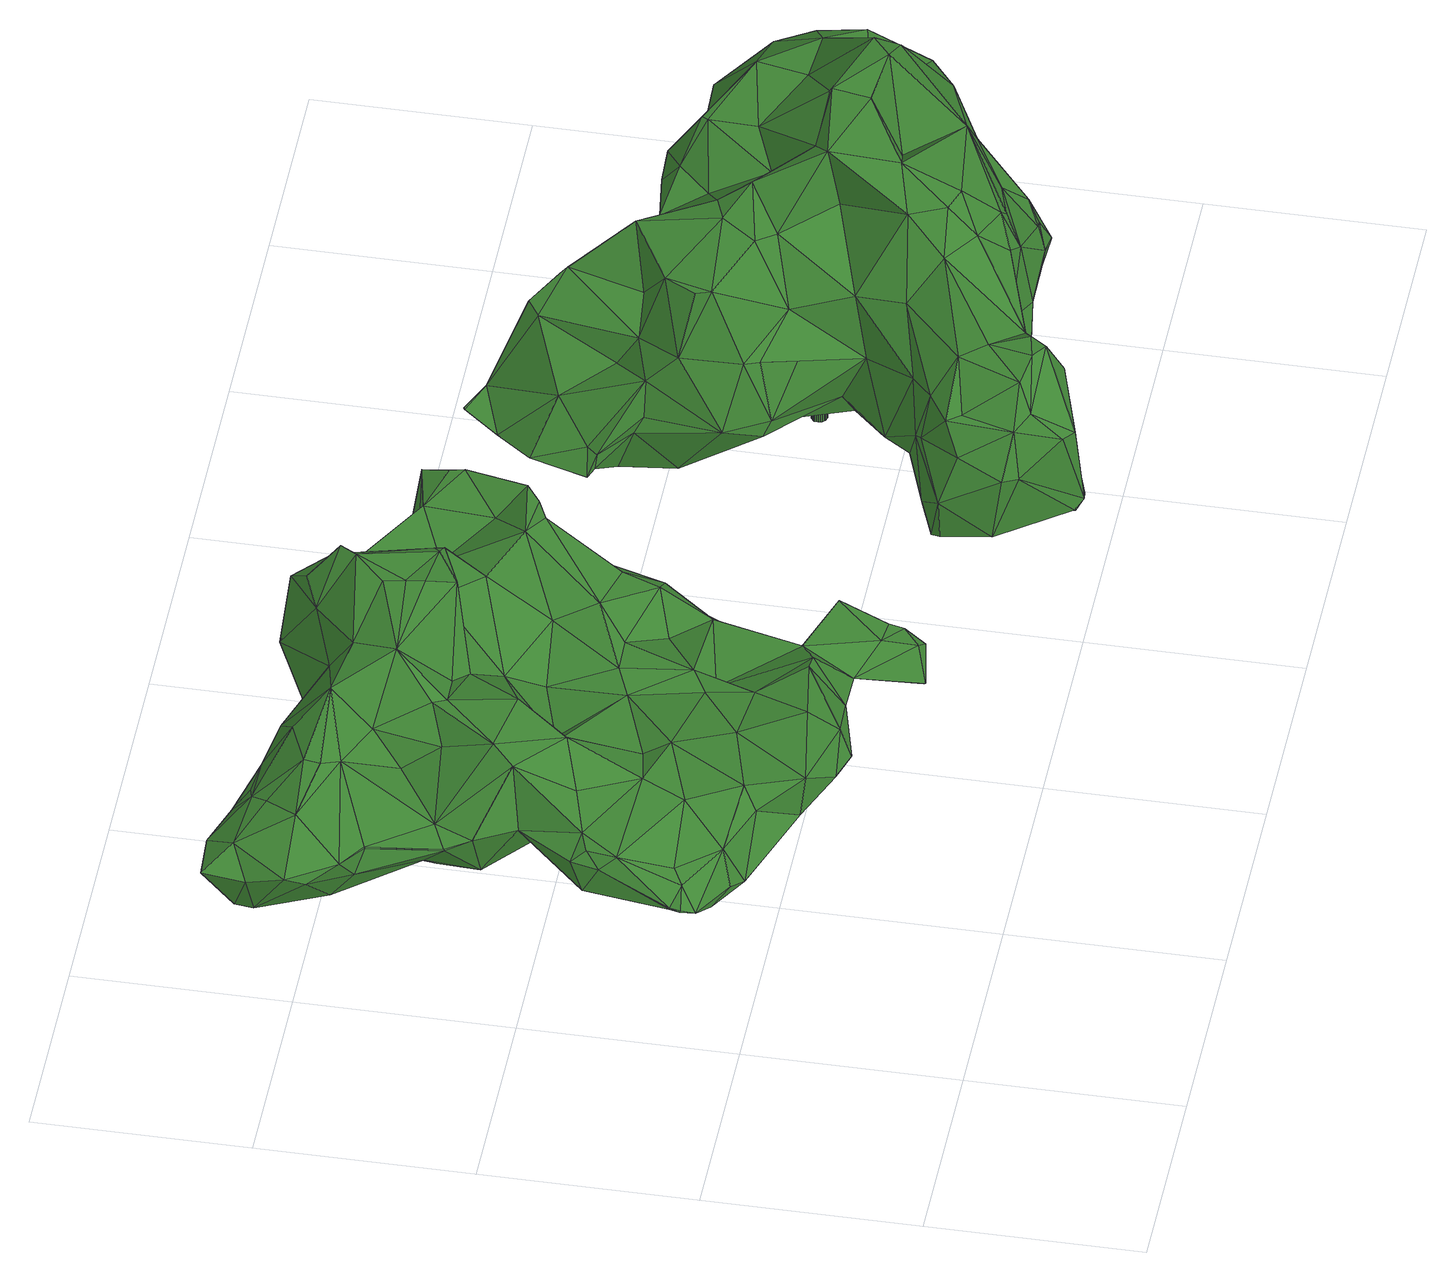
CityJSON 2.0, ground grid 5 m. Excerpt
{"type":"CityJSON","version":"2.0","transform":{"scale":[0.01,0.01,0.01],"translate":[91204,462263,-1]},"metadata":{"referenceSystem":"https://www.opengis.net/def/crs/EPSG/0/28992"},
"CityObjects":{
"tree1":{"type":"SolitaryVegetationObject","attributes":{"gtid":291,"crown_width_m":12.97,"crown_median_z":1.96,"trunk_H_m":2.54,"trunk_DBH_m":0.322,"trunk_radius_m":0.161,"trunk_base_height_m":-0.58,"original_gtid":"296"},"geometry":[{"type":"Solid","lod":"3","boundaries":[[[[0,1,2]],[[3,4,5]],[[5,4,6]],[[7,8,9]],[[10,11,12]],[[4,13,14]],[[6,4,14]],[[15,16,17]],[[18,7,19]],[[20,21,22]],[[23,24,25]],[[26,27,28]],[[7,9,19]],[[29,30,31]],[[32,0,33]],[[34,35,36]],[[37,1,0]],[[38,39,40]],[[41,42,43]],[[44,45,46]],[[5,47,48]],[[49,34,50]],[[51,52,53]],[[19,54,18]],[[38,40,55]],[[56,57,58]],[[37,0,32]],[[59,16,15]],[[26,60,12]],[[61,60,62]],[[35,63,64]],[[48,47,65]],[[66,26,67]],[[26,28,67]],[[3,5,48]],[[68,69,70]],[[71,72,22]],[[73,65,47]],[[3,55,4]],[[66,48,65]],[[66,43,62]],[[5,6,47]],[[74,75,76]],[[77,75,74]],[[47,6,73]],[[78,79,80]],[[55,40,4]],[[81,82,83]],[[84,85,86]],[[58,87,2]],[[88,89,90]],[[91,92,93]],[[2,94,0]],[[33,0,94]],[[95,37,96]],[[48,55,3]],[[97,98,99]],[[4,40,100]],[[31,101,91]],[[31,91,102]],[[60,61,12]],[[11,26,12]],[[103,99,104]],[[15,54,19]],[[105,106,80]],[[105,107,106]],[[108,78,56]],[[78,80,109]],[[51,110,111]],[[112,51,111]],[[106,107,113]],[[114,115,32]],[[33,114,32]],[[15,17,116]],[[28,27,117]],[[118,99,98]],[[119,120,121]],[[81,122,123]],[[83,122,81]],[[124,125,126]],[[62,60,66]],[[43,127,41]],[[128,129,130]],[[95,131,123]],[[81,123,131]],[[105,80,121]],[[26,66,60]],[[132,133,134]],[[55,28,135]],[[76,64,63]],[[96,136,137]],[[138,139,44]],[[127,140,141]],[[142,143,92]],[[1,37,95]],[[69,144,70]],[[112,111,41]],[[145,111,146]],[[147,148,149]],[[137,95,96]],[[123,1,95]],[[150,64,76]],[[151,64,150]],[[152,87,153]],[[154,155,126]],[[8,59,9]],[[19,9,59]],[[6,14,68]],[[116,54,15]],[[143,156,157]],[[15,19,59]],[[106,113,8]],[[158,159,137]],[[23,159,158]],[[160,161,109]],[[162,53,52]],[[145,160,42]],[[27,163,120]],[[150,76,75]],[[164,165,166]],[[167,166,168]],[[4,100,13]],[[74,76,169]],[[48,67,55]],[[35,34,63]],[[37,136,96]],[[136,37,137]],[[122,170,2]],[[160,171,42]],[[42,171,172]],[[69,39,144]],[[74,173,77]],[[169,173,74]],[[41,145,42]],[[174,85,175]],[[14,69,68]],[[35,64,176]],[[151,176,64]],[[58,170,56]],[[31,102,177]],[[177,72,31]],[[76,63,169]],[[49,63,34]],[[169,63,49]],[[166,165,128]],[[178,119,84]],[[84,119,85]],[[137,131,95]],[[179,84,86]],[[180,25,181]],[[182,162,183]],[[184,183,162]],[[133,89,88]],[[123,2,1]],[[57,185,58]],[[87,58,185]],[[11,27,26]],[[27,120,117]],[[104,99,118]],[[68,125,124]],[[92,157,93]],[[72,71,186]],[[130,166,128]],[[59,8,16]],[[57,187,185]],[[149,148,188]],[[177,189,72]],[[49,50,129]],[[118,168,166]],[[181,168,118]],[[25,168,181]],[[138,190,176]],[[88,191,192]],[[87,94,2]],[[193,159,194]],[[193,81,159]],[[173,195,77]],[[109,187,78]],[[57,78,187]],[[124,126,196]],[[75,77,197]],[[75,197,150]],[[198,22,21]],[[199,25,24]],[[8,7,106]],[[149,188,24]],[[199,24,188]],[[56,78,57]],[[33,200,114]],[[163,121,120]],[[201,202,82]],[[201,82,81]],[[185,187,87]],[[107,203,113]],[[180,181,118]],[[129,204,173]],[[158,24,23]],[[202,205,82]],[[6,68,196]],[[6,196,73]],[[164,45,206]],[[197,206,45]],[[160,7,171]],[[36,50,34]],[[66,127,43]],[[7,160,106]],[[80,106,160]],[[65,127,66]],[[17,113,116]],[[44,207,30]],[[101,30,207]],[[153,87,187]],[[208,35,209]],[[114,157,156]],[[31,72,186]],[[109,161,187]],[[16,113,17]],[[178,210,117]],[[135,117,210]],[[103,211,86]],[[61,203,12]],[[107,10,203]],[[31,30,101]],[[12,203,10]],[[62,203,61]],[[43,203,62]],[[172,203,42]],[[43,42,203]],[[212,213,214]],[[215,213,212]],[[198,71,22]],[[201,174,175]],[[201,175,202]],[[166,130,192]],[[90,216,217]],[[23,194,159]],[[161,160,145]],[[152,94,87]],[[33,94,152]],[[83,82,108]],[[79,108,82]],[[104,118,211]],[[186,29,31]],[[187,218,219]],[[187,219,153]],[[45,139,197]],[[118,216,211]],[[89,211,216]],[[98,180,118]],[[86,89,179]],[[133,179,89]],[[155,212,184]],[[155,184,220]],[[186,182,29]],[[11,163,27]],[[10,163,11]],[[115,114,156]],[[173,49,129]],[[169,49,173]],[[137,221,158]],[[142,158,221]],[[196,220,222]],[[51,141,222]],[[51,127,141]],[[103,104,211]],[[86,211,89]],[[30,29,190]],[[80,160,109]],[[115,221,32]],[[128,204,129]],[[44,139,45]],[[146,161,145]],[[2,170,58]],[[138,151,139]],[[150,139,151]],[[148,147,167]],[[201,193,174]],[[81,193,201]],[[195,223,77]],[[35,224,36]],[[139,150,197]],[[225,226,227]],[[195,206,228]],[[23,25,97]],[[77,223,197]],[[165,206,195]],[[206,223,228]],[[206,197,223]],[[165,195,128]],[[83,170,122]],[[56,170,108]],[[164,206,165]],[[228,223,195]],[[91,142,92]],[[2,123,122]],[[118,217,216]],[[118,166,217]],[[40,39,229]],[[40,229,100]],[[36,224,227]],[[230,91,231]],[[154,227,224]],[[146,111,110]],[[231,101,207]],[[115,156,143]],[[80,79,232]],[[80,232,121]],[[135,38,55]],[[39,38,135]],[[134,144,39]],[[134,70,144]],[[135,210,39]],[[145,41,111]],[[212,214,29]],[[183,212,29]],[[166,192,217]],[[155,215,212]],[[134,39,210]],[[134,210,132]],[[8,113,16]],[[220,196,126]],[[220,126,155]],[[133,132,179]],[[25,199,148]],[[148,199,188]],[[154,224,215]],[[179,210,178]],[[233,226,225]],[[142,234,158]],[[127,51,112]],[[127,112,41]],[[190,214,213]],[[154,215,155]],[[174,86,85]],[[174,103,86]],[[125,68,70]],[[46,230,231]],[[183,29,182]],[[10,107,163]],[[105,163,107]],[[179,132,210]],[[72,189,22]],[[101,231,91]],[[45,164,167]],[[46,45,167]],[[46,167,147]],[[147,149,234]],[[167,164,166]],[[119,175,85]],[[135,28,117]],[[142,230,147]],[[91,230,142]],[[214,190,29]],[[79,78,108]],[[178,117,119]],[[178,84,179]],[[222,220,52]],[[222,52,51]],[[203,172,113]],[[208,209,215]],[[213,215,209]],[[184,212,183]],[[177,152,189]],[[22,189,152]],[[146,218,161]],[[110,218,146]],[[187,161,218]],[[227,154,235]],[[125,235,154]],[[227,235,225]],[[88,225,235]],[[88,235,133]],[[124,196,68]],[[133,235,125]],[[184,162,220]],[[54,116,113]],[[54,113,172]],[[154,126,125]],[[236,162,182]],[[117,120,119]],[[236,53,162]],[[222,141,196]],[[44,190,138]],[[30,190,44]],[[134,125,70]],[[133,125,134]],[[89,216,90]],[[110,219,218]],[[21,153,219]],[[176,209,35]],[[36,226,50]],[[233,50,226]],[[227,226,36]],[[93,200,102]],[[119,202,175]],[[105,121,163]],[[180,98,97]],[[186,71,182]],[[198,182,71]],[[198,236,182]],[[22,152,153]],[[20,22,153]],[[21,236,198]],[[173,204,195]],[[99,103,237]],[[195,204,128]],[[103,174,237]],[[193,237,174]],[[237,193,194]],[[180,97,25]],[[192,233,88]],[[50,233,192]],[[99,194,97]],[[237,194,99]],[[141,140,196]],[[196,140,73]],[[73,140,65]],[[127,65,140]],[[51,53,110]],[[97,194,23]],[[225,88,233]],[[192,191,217]],[[90,191,88]],[[90,217,191]],[[24,234,149]],[[46,147,230]],[[25,148,168]],[[147,234,142]],[[158,234,24]],[[167,168,148]],[[50,192,129]],[[130,129,192]],[[176,151,138]],[[177,102,200]],[[177,200,33]],[[108,170,83]],[[20,153,21]],[[18,171,7]],[[54,172,171]],[[18,54,171]],[[32,221,37]],[[37,221,137]],[[81,131,159]],[[159,131,137]],[[142,221,143]],[[143,221,115]],[[33,152,177]],[[202,119,121]],[[46,207,44]],[[231,207,46]],[[215,224,208]],[[208,224,35]],[[213,209,190]],[[190,209,176]],[[219,53,21]],[[219,110,53]],[[236,21,53]],[[162,52,220]],[[55,67,28]],[[66,67,48]],[[93,102,91]],[[69,229,39]],[[100,229,13]],[[13,229,14]],[[69,14,229]],[[114,93,157]],[[114,200,93]],[[92,143,157]],[[232,79,205]],[[82,205,79]],[[232,205,121]],[[121,205,202]],[[238,239,240]],[[238,240,241]],[[241,240,242]],[[241,242,243]],[[240,239,244]],[[240,244,242]],[[242,244,245]],[[242,245,243]],[[244,239,246]],[[244,246,245]],[[245,246,247]],[[245,247,243]],[[246,239,248]],[[246,248,247]],[[247,248,249]],[[247,249,243]],[[248,239,250]],[[248,250,249]],[[249,250,251]],[[249,251,243]],[[250,239,252]],[[250,252,251]],[[251,252,253]],[[251,253,243]],[[252,239,254]],[[252,254,253]],[[253,254,255]],[[253,255,243]],[[254,239,256]],[[254,256,255]],[[255,256,257]],[[255,257,243]],[[256,239,258]],[[256,258,257]],[[257,258,259]],[[257,259,243]],[[258,239,260]],[[258,260,259]],[[259,260,261]],[[259,261,243]],[[260,239,262]],[[260,262,261]],[[261,262,263]],[[261,263,243]],[[262,239,264]],[[262,264,263]],[[263,264,265]],[[263,265,243]],[[264,239,266]],[[264,266,265]],[[265,266,267]],[[265,267,243]],[[266,239,268]],[[266,268,267]],[[267,268,269]],[[267,269,243]],[[268,239,270]],[[268,270,269]],[[269,270,271]],[[269,271,243]],[[270,239,272]],[[270,272,271]],[[271,272,273]],[[271,273,243]],[[272,239,274]],[[272,274,273]],[[273,274,275]],[[273,275,243]],[[274,239,276]],[[274,276,275]],[[275,276,277]],[[275,277,243]],[[276,239,278]],[[276,278,277]],[[277,278,279]],[[277,279,243]],[[278,239,280]],[[278,280,279]],[[279,280,281]],[[279,281,243]],[[280,239,282]],[[280,282,281]],[[281,282,283]],[[281,283,243]],[[282,239,284]],[[282,284,283]],[[283,284,285]],[[283,285,243]],[[284,239,286]],[[284,286,285]],[[285,286,287]],[[285,287,243]],[[286,239,238]],[[286,238,287]],[[287,238,241]],[[287,241,243]]]]}]},
"tree2":{"type":"SolitaryVegetationObject","attributes":{"gtid":254,"crown_width_m":12.01,"crown_median_z":2.93,"trunk_H_m":3.34,"trunk_DBH_m":0.358,"trunk_radius_m":0.179,"trunk_base_height_m":-0.41,"original_gtid":"259"},"geometry":[{"type":"Solid","lod":"3","boundaries":[[[[288,289,290]],[[291,292,293]],[[294,295,296]],[[297,298,299]],[[300,301,296]],[[302,303,304]],[[302,304,305]],[[306,307,308]],[[309,310,311]],[[312,313,314]],[[315,316,317]],[[315,317,318]],[[319,320,321]],[[310,322,323]],[[324,325,326]],[[327,328,329]],[[330,331,332]],[[310,309,322]],[[333,334,335]],[[326,336,337]],[[338,339,340]],[[341,342,343]],[[291,293,313]],[[302,298,303]],[[344,345,346]],[[346,345,347]],[[348,337,349]],[[350,313,323]],[[351,301,352]],[[353,354,355]],[[356,357,347]],[[296,295,300]],[[338,358,359]],[[360,361,362]],[[317,363,318]],[[364,363,317]],[[365,366,367]],[[368,366,365]],[[369,370,352]],[[371,311,372]],[[309,311,371]],[[295,373,371]],[[374,335,347]],[[374,333,335]],[[309,371,373]],[[375,369,376]],[[341,375,376]],[[323,293,292]],[[323,292,310]],[[297,303,298]],[[373,295,294]],[[373,294,325]],[[377,378,379]],[[380,381,382]],[[380,382,348]],[[383,384,385]],[[386,385,387]],[[364,388,305]],[[389,390,391]],[[392,301,300]],[[393,394,395]],[[396,397,398]],[[307,393,399]],[[398,296,396]],[[400,401,402]],[[403,401,400]],[[404,405,406]],[[331,290,332]],[[407,408,409]],[[336,410,337]],[[349,337,410]],[[411,412,413]],[[307,399,308]],[[394,328,327]],[[394,327,395]],[[344,346,347]],[[414,415,416]],[[414,416,337]],[[417,418,419]],[[420,357,356]],[[421,393,307]],[[394,393,422]],[[423,424,425]],[[290,330,332]],[[411,413,426]],[[425,328,423]],[[427,419,418]],[[428,427,418]],[[381,429,430]],[[431,321,289]],[[417,432,354]],[[433,412,411]],[[347,357,374]],[[421,307,306]],[[338,359,339]],[[388,434,305]],[[435,436,397]],[[399,395,329]],[[399,329,437]],[[438,439,396]],[[389,407,342]],[[323,313,293]],[[327,329,395]],[[308,440,379]],[[306,308,379]],[[441,343,442]],[[423,422,443]],[[352,301,392]],[[313,350,314]],[[323,322,350]],[[435,326,444]],[[335,334,344]],[[435,336,326]],[[445,446,447]],[[316,289,353]],[[448,361,449]],[[362,361,448]],[[450,386,312]],[[392,369,352]],[[451,413,452]],[[451,452,449]],[[389,341,390]],[[306,379,453]],[[306,453,421]],[[454,359,455]],[[437,308,399]],[[438,396,296]],[[340,456,338]],[[400,457,355]],[[402,457,400]],[[377,388,378]],[[291,458,292]],[[339,454,308]],[[459,460,461]],[[462,417,320]],[[462,320,463]],[[404,361,405]],[[342,341,389]],[[430,312,314]],[[288,290,460]],[[464,408,465]],[[447,358,456]],[[395,399,393]],[[385,386,450]],[[385,450,466]],[[294,467,325]],[[468,469,470]],[[337,324,326]],[[447,455,358]],[[470,430,429]],[[392,390,376]],[[341,376,390]],[[325,444,326]],[[471,472,421]],[[423,328,394]],[[340,437,329]],[[339,359,454]],[[308,454,440]],[[423,394,422]],[[437,340,339]],[[437,339,308]],[[440,377,379]],[[454,377,440]],[[360,374,357]],[[438,296,473]],[[351,352,302]],[[349,424,423]],[[318,474,316]],[[316,474,289]],[[475,360,357]],[[393,472,422]],[[471,422,472]],[[393,421,472]],[[329,328,425]],[[342,407,409]],[[299,367,476]],[[298,367,299]],[[344,347,335]],[[477,442,383]],[[401,422,478]],[[479,480,349]],[[310,481,311]],[[372,311,481]],[[450,482,466]],[[483,451,482]],[[331,476,484]],[[470,312,430]],[[402,478,485]],[[486,485,478]],[[432,487,448]],[[488,384,383]],[[456,340,425]],[[391,390,372]],[[329,425,340]],[[290,474,330]],[[330,297,299]],[[461,420,356]],[[425,445,447]],[[425,447,456]],[[489,441,490]],[[331,460,290]],[[439,446,396]],[[404,449,361]],[[319,321,431]],[[389,491,481]],[[385,466,383]],[[350,492,415]],[[428,462,463]],[[445,397,446]],[[289,474,290]],[[447,434,455]],[[426,413,469]],[[288,319,431]],[[288,493,319]],[[348,382,337]],[[494,408,292]],[[465,408,494]],[[494,312,386]],[[298,370,365]],[[364,303,363]],[[365,367,298]],[[463,320,319]],[[331,299,476]],[[330,299,331]],[[438,473,495]],[[423,443,479]],[[423,479,349]],[[324,496,325]],[[410,424,349]],[[454,455,377]],[[288,497,493]],[[325,496,373]],[[498,373,496]],[[289,354,353]],[[432,355,354]],[[325,467,436]],[[499,500,406]],[[389,481,407]],[[448,412,433]],[[420,461,501]],[[378,388,502]],[[495,439,438]],[[372,390,503]],[[372,503,371]],[[347,459,356]],[[359,358,455]],[[475,499,360]],[[292,407,310]],[[314,350,415]],[[504,288,460]],[[505,506,507]],[[505,507,477]],[[461,356,459]],[[435,444,436]],[[492,373,498]],[[392,300,390]],[[493,463,319]],[[493,428,463]],[[288,431,289]],[[477,383,505]],[[368,490,366]],[[487,374,508]],[[487,508,448]],[[297,363,303]],[[344,427,345]],[[427,347,345]],[[314,415,430]],[[396,446,397]],[[495,473,305]],[[380,468,381]],[[429,381,468]],[[435,410,336]],[[445,410,397]],[[397,410,435]],[[389,391,491]],[[372,491,391]],[[501,509,420]],[[443,422,510]],[[443,510,479]],[[348,349,480]],[[499,475,500]],[[421,486,471]],[[485,486,421]],[[467,397,436]],[[330,363,297]],[[466,482,449]],[[341,368,375]],[[489,368,341]],[[409,384,488]],[[498,496,324]],[[337,416,324]],[[498,324,416]],[[498,416,492]],[[333,374,487]],[[484,461,460]],[[484,460,331]],[[318,363,474]],[[330,474,363]],[[489,343,441]],[[368,489,490]],[[315,318,316]],[[302,305,473]],[[302,473,351]],[[434,439,495]],[[449,404,466]],[[383,466,404]],[[364,305,304]],[[364,304,303]],[[480,400,380]],[[480,403,400]],[[427,334,419]],[[485,421,453]],[[388,377,434]],[[455,434,377]],[[495,305,434]],[[386,387,494]],[[511,494,387]],[[510,422,401]],[[510,480,479]],[[309,373,322]],[[419,487,417]],[[449,482,451]],[[506,509,501]],[[475,509,506]],[[508,362,448]],[[360,362,374]],[[508,374,362]],[[432,417,487]],[[418,462,428]],[[341,343,489]],[[458,494,292]],[[464,409,408]],[[317,316,457]],[[317,457,402]],[[392,376,369]],[[385,511,387]],[[295,503,300]],[[492,350,322]],[[492,322,373]],[[470,429,468]],[[470,483,312]],[[450,312,483]],[[476,501,461]],[[414,382,381]],[[456,358,338]],[[351,473,512]],[[296,512,473]],[[448,433,432]],[[501,476,507]],[[464,385,384]],[[464,384,409]],[[344,334,427]],[[481,491,372]],[[507,506,501]],[[406,361,499]],[[360,499,361]],[[488,343,342]],[[488,342,409]],[[406,405,361]],[[367,366,507]],[[365,370,375]],[[369,375,370]],[[488,383,442]],[[352,370,302]],[[298,302,370]],[[325,436,444]],[[378,502,485]],[[317,502,364]],[[364,502,388]],[[485,502,402]],[[317,402,502]],[[375,368,365]],[[383,404,406]],[[383,406,505]],[[411,426,355]],[[400,355,426]],[[483,482,450]],[[461,484,476]],[[419,334,487]],[[333,487,334]],[[432,433,411]],[[411,355,432]],[[417,462,418]],[[459,497,504]],[[460,459,504]],[[504,497,288]],[[459,347,497]],[[427,497,347]],[[427,428,497]],[[367,507,476]],[[483,469,451]],[[378,453,379]],[[513,422,486]],[[485,453,378]],[[486,422,471]],[[468,380,426]],[[400,426,380]],[[348,480,380]],[[430,415,381]],[[414,381,415]],[[337,382,414]],[[295,371,503]],[[390,300,503]],[[477,490,441]],[[488,442,343]],[[467,398,397]],[[351,512,301]],[[301,512,296]],[[441,442,477]],[[511,465,494]],[[294,296,467]],[[447,446,439]],[[439,434,447]],[[481,310,407]],[[507,366,490]],[[507,490,477]],[[402,401,478]],[[398,467,296]],[[451,469,413]],[[385,464,511]],[[353,457,316]],[[353,355,457]],[[452,413,412]],[[321,417,354]],[[464,465,511]],[[470,469,483]],[[426,469,468]],[[406,500,505]],[[506,500,475]],[[480,401,403]],[[480,510,401]],[[410,445,424]],[[425,424,445]],[[415,492,416]],[[505,500,506]],[[449,412,448]],[[452,412,449]],[[357,420,509]],[[357,509,475]],[[513,486,478]],[[493,497,428]],[[321,354,289]],[[291,313,514]],[[312,514,313]],[[321,320,417]],[[494,514,312]],[[494,458,514]],[[291,514,458]],[[407,292,408]],[[513,478,422]],[[515,516,517]],[[515,517,518]],[[518,517,519]],[[518,519,520]],[[517,516,521]],[[517,521,519]],[[519,521,522]],[[519,522,520]],[[521,516,523]],[[521,523,522]],[[522,523,524]],[[522,524,520]],[[523,516,525]],[[523,525,524]],[[524,525,526]],[[524,526,520]],[[525,516,527]],[[525,527,526]],[[526,527,528]],[[526,528,520]],[[527,516,529]],[[527,529,528]],[[528,529,530]],[[528,530,520]],[[529,516,531]],[[529,531,530]],[[530,531,532]],[[530,532,520]],[[531,516,533]],[[531,533,532]],[[532,533,534]],[[532,534,520]],[[533,516,535]],[[533,535,534]],[[534,535,536]],[[534,536,520]],[[535,516,537]],[[535,537,536]],[[536,537,538]],[[536,538,520]],[[537,516,539]],[[537,539,538]],[[538,539,540]],[[538,540,520]],[[539,516,541]],[[539,541,540]],[[540,541,542]],[[540,542,520]],[[541,516,543]],[[541,543,542]],[[542,543,544]],[[542,544,520]],[[543,516,545]],[[543,545,544]],[[544,545,546]],[[544,546,520]],[[545,516,547]],[[545,547,546]],[[546,547,548]],[[546,548,520]],[[547,516,549]],[[547,549,548]],[[548,549,550]],[[548,550,520]],[[549,516,551]],[[549,551,550]],[[550,551,552]],[[550,552,520]],[[551,516,553]],[[551,553,552]],[[552,553,554]],[[552,554,520]],[[553,516,555]],[[553,555,554]],[[554,555,556]],[[554,556,520]],[[555,516,557]],[[555,557,556]],[[556,557,558]],[[556,558,520]],[[557,516,559]],[[557,559,558]],[[558,559,560]],[[558,560,520]],[[559,516,561]],[[559,561,560]],[[560,561,562]],[[560,562,520]],[[561,516,563]],[[561,563,562]],[[562,563,564]],[[562,564,520]],[[563,516,515]],[[563,515,564]],[[564,515,518]],[[564,518,520]]]]}]}
},
"vertices":[
[1240,1335,372],[1254,1271,517],[1254,1201,379],[374,588,198],[265,646,204],[329,623,172],[335,690,152],[1246,501,304],[1174,394,264],[1235,388,262],[935,512,374],[792,490,367],[765,412,350],[244,678,221],[251,703,220],[1228,304,222],[1193,313,246],[1172,294,157],[1193,457,234],[1237,389,258],[982,1214,332],[881,1088,214],[976,1295,276],[857,1337,660],[876,1565,593],[767,1495,694],[595,459,346],[706,633,359],[544,587,349],[699,1386,174],[696,1429,166],[887,1462,177],[1190,1464,322],[1170,1440,284],[122,1493,282],[250,1461,147],[231,1404,232],[1250,1435,538],[324,705,276],[281,825,327],[291,682,258],[898,608,105],[995,544,174],[799,538,147],[559,1554,192],[553,1575,296],[723,1596,258],[398,673,136],[430,566,170],[99,1536,308],[165,1425,314],[763,889,113],[642,973,191],[859,990,162],[1158,412,204],[400,608,282],[1207,999,363],[1212,987,338],[1229,1098,341],[1235,352,254],[694,409,273],[770,387,272],[766,413,226],[160,1616,163],[311,1546,166],[533,610,154],[601,472,232],[524,557,297],[284,903,217],[271,865,293],[282,930,297],[860,1264,255],[933,1347,254],[434,720,114],[121,1727,281],[236,1734,191],[177,1662,153],[227,1733,284],[1174,877,358],[1125,879,386],[1091,755,341],[1025,1162,592],[1004,993,427],[1106,1132,567],[596,999,384],[634,1026,346],[587,1100,486],[1198,1083,307],[336,1242,314],[448,1132,469],[476,1252,417],[897,1595,208],[1056,1584,347],[1044,1527,282],[1173,1303,316],[1227,1334,574],[1224,1369,568],[829,1319,676],[726,1332,676],[739,1264,670],[245,676,224],[794,1631,128],[960,1512,196],[678,1224,462],[651,1260,460],[904,714,310],[1065,550,318],[987,512,356],[1134,966,411],[1160,790,297],[902,933,135],[900,722,142],[867,718,146],[1069,436,237],[1120,1532,293],[1141,1559,320],[1173,297,154],[638,767,366],[581,1371,595],[793,894,352],[829,726,356],[899,764,357],[1154,1155,570],[1184,1186,586],[449,1011,254],[360,1060,303],[469,1050,178],[686,657,137],[323,1533,468],[226,1533,390],[319,1495,466],[1124,1247,534],[430,943,376],[404,1080,448],[332,912,342],[483,709,340],[1248,1435,541],[1128,1410,541],[500,1567,156],[472,1610,175],[581,679,144],[604,771,189],[1021,1570,390],[1119,1590,335],[293,896,325],[993,739,171],[969,765,182],[796,1671,387],[739,1579,549],[824,1652,558],[361,1699,153],[396,1558,148],[1106,1307,270],[1061,1108,240],[383,1148,154],[437,1186,122],[1117,1590,332],[1088,1586,332],[948,1512,538],[997,1347,499],[1080,576,266],[1096,809,207],[635,1059,209],[855,620,350],[485,1614,416],[430,1577,466],[489,1502,540],[676,1539,439],[620,1476,565],[117,1627,271],[1125,1121,436],[1102,528,240],[1012,503,209],[182,1665,326],[783,1166,375],[806,1077,338],[413,1470,142],[1042,1417,252],[620,828,340],[524,981,445],[723,1377,673],[721,1428,665],[752,1213,269],[693,1195,282],[587,1099,175],[1211,1058,321],[843,1294,255],[1125,948,279],[787,1609,597],[1023,1332,264],[555,1428,197],[456,1340,358],[343,1454,457],[939,1235,523],[865,1315,657],[301,1645,363],[472,859,129],[383,1683,261],[846,1193,267],[782,1532,701],[1052,1454,255],[960,1090,399],[861,925,370],[934,430,274],[276,1607,377],[943,926,374],[401,1642,369],[712,1563,217],[379,1303,172],[418,1432,150],[510,808,365],[555,1254,487],[574,1185,197],[474,1370,202],[509,1356,235],[401,1250,142],[536,1284,491],[487,1408,437],[1054,908,221],[1021,963,229],[567,1051,135],[1075,1414,443],[625,886,153],[302,1690,315],[331,1265,210],[286,1213,287],[250,1384,294],[285,1212,283],[335,1654,352],[251,703,224],[821,1616,291],[795,1633,131],[1030,842,324],[253,1385,296],[868,1587,538],[312,1154,298],[827,1099,227],[804,1318,568],[741,1103,42],[725,1102,42],[740,1107,42],[743,1115,296],[743,1120,296],[727,1115,296],[739,1111,41],[741,1123,295],[736,1114,41],[738,1127,295],[732,1116,41],[735,1129,295],[728,1118,41],[731,1130,295],[724,1118,41],[726,1131,295],[720,1117,41],[722,1130,295],[716,1116,41],[719,1128,295],[713,1113,42],[715,1125,296],[711,1109,42],[713,1122,296],[709,1105,42],[712,1118,296],[709,1101,42],[711,1114,296],[710,1097,42],[712,1110,296],[712,1093,43],[714,1106,296],[714,1090,43],[716,1103,297],[718,1088,43],[720,1100,297],[722,1086,43],[724,1099,297],[726,1086,43],[728,1099,297],[730,1087,43],[732,1099,297],[734,1088,43],[736,1101,296],[737,1091,42],[739,1104,296],[739,1095,42],[742,1107,296],[741,1099,42],[743,1111,296],
[1742,1022,441],[1748,852,311],[1737,948,524],[2759,761,250],[2741,751,386],[2747,730,268],[2423,403,662],[2517,472,725],[2315,405,790],[1922,811,728],[2057,840,780],[1966,890,745],[2439,575,895],[2339,584,950],[2087,677,868],[1959,766,724],[2122,656,689],[2010,484,780],[1646,307,408],[1632,206,364],[1672,186,478],[2661,580,668],[2723,698,494],[2688,631,672],[2607,748,170],[2714,705,235],[2557,533,139],[1983,704,409],[1793,749,323],[1941,564,407],[1809,778,476],[1637,1112,302],[1641,1118,257],[1738,1048,290],[2568,548,500],[2704,631,352],[2444,248,391],[2415,286,510],[2424,236,397],[1772,66,185],[1818,54,198],[1787,49,209],[1772,880,696],[1807,990,691],[1768,916,690],[1823,1331,223],[1773,1314,185],[1829,1396,235],[2314,237,411],[2312,301,304],[1809,138,619],[1704,154,509],[1744,62,436],[2457,902,781],[2564,1017,605],[2493,1021,569],[1813,1429,244],[1796,1437,249],[1799,1439,251],[1863,1401,268],[2224,368,176],[2124,263,196],[2572,496,257],[2183,597,955],[2199,687,954],[1787,767,281],[1832,965,119],[1934,792,196],[1887,1310,507],[1938,1308,318],[1836,177,620],[1776,164,617],[2039,1217,157],[2071,1124,141],[2038,1217,153],[1904,730,556],[1935,588,589],[2196,821,692],[2177,959,627],[2032,914,738],[2300,982,734],[2323,714,838],[2129,711,843],[2622,538,699],[2688,696,710],[2526,452,545],[2013,1280,138],[2292,868,737],[2434,782,780],[1774,329,589],[1741,384,496],[1676,339,485],[2176,508,153],[2326,501,175],[2315,426,189],[2364,1095,357],[2562,1019,338],[2596,1069,253],[2622,912,163],[2623,913,168],[1909,469,609],[2588,887,730],[2545,770,795],[2610,796,757],[2393,627,947],[1660,232,178],[1796,111,154],[1770,67,188],[2144,299,700],[2147,256,604],[2178,293,667],[1656,172,357],[2027,605,177],[1935,411,188],[1890,514,230],[2089,446,233],[2315,1092,210],[2282,1065,205],[2237,1042,273],[2679,840,507],[2602,881,426],[2678,990,509],[2209,240,393],[2074,850,199],[2120,952,186],[2207,860,157],[2403,483,280],[2501,486,271],[2404,349,395],[1792,1093,140],[1729,1271,197],[1763,1303,182],[1951,1252,542],[1630,348,283],[1839,292,140],[1996,178,219],[1989,209,319],[1930,116,347],[2135,662,169],[1749,1356,227],[1659,1267,250],[2378,558,139],[2535,537,130],[1743,1027,334],[1920,986,123],[2104,955,191],[1960,393,708],[2324,233,447],[2353,254,489],[1721,85,431],[2093,378,793],[2027,331,727],[1694,307,490],[2321,1076,610],[2359,1028,463],[2025,225,188],[2384,257,473],[2060,263,464],[2084,268,645],[1923,205,551],[2070,1123,136],[2316,1090,160],[2583,914,155],[2313,902,150],[2312,941,162],[1718,402,390],[1733,184,572],[1796,264,617],[1876,110,503],[1983,626,252],[2738,775,244],[1859,1283,492],[1813,1050,502],[1931,1230,580],[1645,1162,246],[1594,1126,271],[2564,1016,337],[2557,881,359],[2427,1110,162],[2359,336,584],[2262,636,149],[2261,725,159],[2398,652,128],[1674,371,152],[1660,350,161],[2099,513,849],[1785,811,485],[2008,1111,340],[1961,1084,711],[2288,1084,553],[1857,452,221],[2090,258,189],[2156,437,171],[2704,741,611],[2387,988,154],[2421,766,156],[1900,1055,560],[1733,416,383],[1723,401,202],[1960,1208,146],[2545,980,422],[2310,997,732],[2246,1035,636],[2679,730,695],[2451,448,414],[1662,1138,299],[2695,788,237],[2032,397,794],[2431,303,466],[1768,1221,347],[2425,337,454],[2019,1078,272],[2097,933,416],[1969,1209,562],[1854,444,442],[2473,645,709],[1821,1101,414],[2252,1065,417],[2034,1078,539],[2101,1055,613],[2025,1219,150],[1935,1177,441],[1946,340,156],[2602,897,191],[2248,539,740],[1808,377,229],[2728,748,232],[2143,702,58],[2125,702,59],[2142,707,58],[2156,708,392],[2155,713,392],[2138,708,393],[2140,711,58],[2153,717,392],[2138,715,58],[2150,721,392],[2134,718,58],[2147,724,392],[2129,719,59],[2142,725,393],[2125,720,59],[2138,726,393],[2120,719,59],[2133,725,393],[2116,717,59],[2129,723,393],[2112,714,59],[2125,720,393],[2109,711,59],[2122,717,393],[2108,706,60],[2121,712,394],[2107,702,60],[2120,708,394],[2108,697,60],[2121,703,394],[2110,693,60],[2123,699,394],[2113,689,60],[2126,695,394],[2116,686,60],[2129,692,394],[2121,685,60],[2134,691,394],[2125,684,59],[2138,690,393],[2130,685,59],[2143,691,393],[2134,687,59],[2147,693,393],[2138,690,59],[2151,696,393],[2141,693,59],[2154,699,393],[2142,698,58],[2155,704,392]
]}
